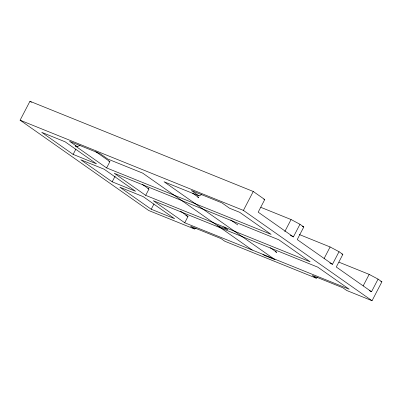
<?xml version="1.0" encoding="UTF-8"?>
<svg xmlns="http://www.w3.org/2000/svg" width="402" height="402" viewBox="0 0 402 402"><rect width="100%" height="100%" fill="white"/><g stroke="black" fill="none" stroke-linecap="round" stroke-linejoin="round"><path stroke-width="0.6" d="M196.086 228.12L194.412 228.969L148.735 210.517L20.1 120.188L29.949 101.274L253.265 191.483L264.752 199.548L258.184 212.161L293.405 236.894L299.972 224.281L291.068 219.542L260.863 207.342M73.129 154.398L41.738 132.353L65.084 141.785L96.475 163.83L73.129 154.398L75.862 149.142M201.859 194.493L199.075 195.915L191.417 190.538L221.869 202.839L229.527 208.216L239.677 212.316L271.069 234.361L106.625 167.93L109.907 161.624L95.731 151.67M112.178 181.82L80.787 159.775L104.133 169.207L135.524 191.251L112.178 181.82L115.188 176.041M145.675 195.352L114.284 173.307L278.727 239.738L310.118 261.782L145.675 195.352L148.961 189.046L142.378 184.423M151.227 209.241L119.836 187.196L143.182 196.628L174.574 218.673L151.227 209.241L153.966 203.985M184.724 222.773L153.333 200.729L317.776 267.154L349.167 289.199L184.724 222.773L188.01 216.467L180.413 211.13M338.966 262.184L369.167 274.385L378.071 279.124L381.9 281.812L372.051 300.726L243.416 210.402L253.265 191.483M284.787 231.607L291.068 219.542M299.972 224.281L303.801 226.969L297.234 239.582L332.459 264.315L339.022 251.702L330.117 246.964L299.334 234.527M324.123 258.476L330.117 246.964M339.022 251.702L342.851 254.391L336.283 267.003L371.508 291.736L378.071 279.124M363.172 285.897L369.167 274.385M106.625 167.93L75.234 145.886L77.264 146.705L80.048 145.288M194.412 228.969L190.583 226.281L221.04 238.582L224.864 241.27L316.223 278.174L317.897 277.325M217.693 225.788L227.854 229.748L223.839 226.924M263.737 199.141L264.752 199.548M302.279 226.356L303.801 226.969M20.1 120.188L243.416 210.402M199.075 195.915L164.051 181.764L275.003 259.677L264.345 255.37L262.888 254.345M341.836 253.979L342.851 254.391M108.781 161.167L109.907 161.624M197.608 197.05L198.729 197.503L192.653 193.236M380.749 281.35L381.9 281.812M147.83 188.588L148.961 189.046M185.754 215.557L188.01 216.467M275.144 251.667L276.827 252.345L270.244 247.722M372.051 300.726L346.675 290.475L342.846 287.787L312.394 275.486L316.223 278.174M290.264 235.22L293.405 236.894M329.836 262.918L332.459 264.315M369.413 290.621L371.508 291.736M230.688 219.949L237.778 224.924M252.23 250.039L142.735 173.156L107.716 159.006L100.058 153.629L69.606 141.328L77.264 146.705M29.949 101.274L31.446 102.324"/></g></svg>
